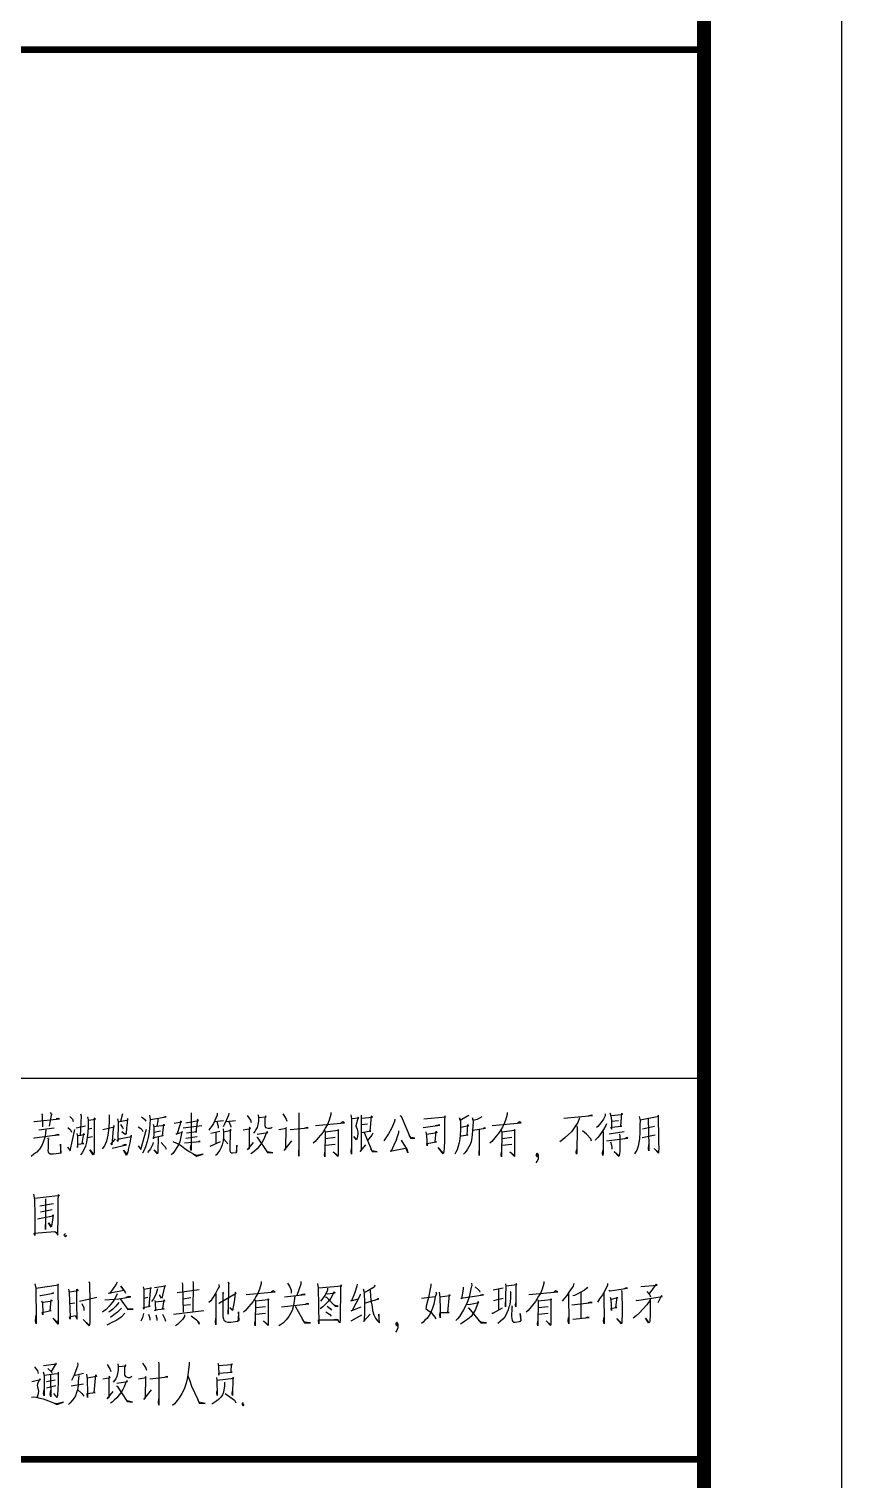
# Model space of a CAD drawing. Extents: x 5412679 to 5683609, y 301830 to 763830.
# Drawn here: x 5662109 to 5665054, y 371745 to 377004 of the extents above; entities that cross this region are included whole.
import ezdxf

# ---------------------------------------------------------------- set-up
doc = ezdxf.new("R2010")
doc.units = 0
doc.header["$LTSCALE"] = 1000
doc.header["$MEASUREMENT"] = 0
doc.layers.add('$dl$', color=255, linetype='Continuous')
doc.layers.add('PUB_TITLE', color=4, linetype='Continuous')

# ---------------------------------------------------------------- blocks, each defined once
blk = doc.blocks.new('sdg456sdhfdgh')
at = {"layer": 'PUB_TITLE'}
for p, q in [((3123207, 782583), (3130207, 782583)), ((3125406, 782326), (3125414, 782316)), ((3125414, 782316), (3125410, 782314)), ((3125410, 782314), (3125414, 782231)), ((3125470, 782334), (3125480, 782316)), ((3125476, 782316), (3125470, 782274)), ((3125480, 782316), (3125476, 782316)), ((3125611, 782306), (3125630, 782286)), ((3125694, 782311), (3125686, 782165)), ((3125690, 782324), (3125694, 782311)), ((3125740, 782304), (3125744, 782281)), ((3125789, 782296), (3125789, 782258)), ((3125797, 782286), (3125789, 782296)), ((3125896, 782319), (3125896, 782274)), ((3125992, 782326), (3125978, 782269)), ((3126131, 782304), (3126152, 782286)), ((3126190, 782316), (3126194, 782284)), ((3126196, 782284), (3126309, 782304)), ((3126303, 782304), (3126293, 782301)), ((3126309, 782304), (3126303, 782304)), ((3126490, 782332), (3126492, 782314)), ((3126492, 782314), (3126490, 782059)), ((3126680, 782316), (3126652, 782256)), ((3126680, 782329), (3126680, 782316)), ((3126762, 782316), (3126748, 782281)), ((3126764, 782329), (3126762, 782316)), ((3126897, 782314), (3126922, 782279)), ((3126976, 782319), (3126978, 782296)), ((3126978, 782296), (3126978, 782271)), ((3126980, 782299), (3127035, 782304)), ((3127030, 782311), (3127024, 782291)), ((3127035, 782304), (3127030, 782311)), ((3127155, 782324), (3127172, 782299)), ((3127172, 782299), (3127180, 782286)), ((3127270, 782332), (3127272, 782314)), ((3127272, 782314), (3127272, 782019)), ((3127502, 782321), (3127490, 782279)), ((3127502, 782334), (3127502, 782321)), ((3127649, 782319), (3127653, 782289)), ((3127655, 782291), (3127706, 782296)), ((3127700, 782301), (3127684, 782238)), ((3127706, 782296), (3127700, 782301)), ((3127722, 782316), (3127724, 782294)), ((3127726, 782294), (3127805, 782301)), ((3127796, 782309), (3127786, 782200)), ((3127805, 782301), (3127796, 782309)), ((3128002, 782314), (3128012, 782309)), ((3128012, 782309), (3128081, 782148)), ((3128177, 782289), (3128333, 782304)), ((3128329, 782311), (3128327, 782274)), ((3128333, 782304), (3128329, 782311)), ((3128435, 782296), (3128442, 782276)), ((3128440, 782276), (3128435, 782296)), ((3128494, 782309), (3128440, 782276)), ((3128502, 782314), (3128494, 782309)), ((3128530, 782296), (3128534, 782266)), ((3128534, 782276), (3128530, 782296)), ((3128597, 782304), (3128564, 782284)), ((3128782, 782321), (3128770, 782279)), ((3128782, 782334), (3128782, 782321)), ((3129191, 782294), (3129399, 782314)), ((3129306, 782296), (3129294, 782263)), ((3129391, 782316), (3129369, 782309)), ((3129399, 782314), (3129391, 782316)), ((3129490, 782311), (3129478, 782286)), ((3129492, 782326), (3129490, 782311)), ((3129526, 782332), (3129532, 782311)), ((3129609, 782319), (3129532, 782311)), ((3129532, 782311), (3129536, 782276)), ((3129605, 782236), (3129611, 782329)), ((3129615, 782326), (3129609, 782319)), ((3129611, 782329), (3129615, 782326)), ((3129738, 782306), (3129744, 782276)), ((3129744, 782281), (3129879, 782309)), ((3129875, 782316), (3129875, 782279)), ((3129879, 782309), (3129875, 782316)), ((3125351, 782269), (3125355, 782269)), ((3125355, 782269), (3125537, 782289)), ((3125388, 782208), (3125497, 782223)), ((3125438, 782211), (3125436, 782185)), ((3125470, 782274), (3125462, 782236)), ((3125531, 782291), (3125513, 782289)), ((3125537, 782289), (3125531, 782291)), ((3125597, 782226), (3125617, 782208)), ((3125615, 782057), (3125648, 782211)), ((3125617, 782208), (3125624, 782193)), ((3125630, 782286), (3125636, 782269)), ((3125658, 782223), (3125726, 782238)), ((3125744, 782231), (3125742, 782190)), ((3125744, 782281), (3125744, 782231)), ((3125746, 782279), (3125797, 782286)), ((3125771, 782218), (3125746, 782213)), ((3125789, 782258), (3125787, 782062)), ((3125851, 782211), (3125934, 782231)), ((3125894, 782223), (3125888, 782170)), ((3125896, 782274), (3125894, 782223)), ((3125926, 782213), (3125916, 782100)), ((3125930, 782241), (3125926, 782213)), ((3125934, 782231), (3125930, 782241)), ((3125958, 782289), (3125962, 782266)), ((3125962, 782266), (3125960, 782125)), ((3125962, 782266), (3126035, 782281)), ((3125978, 782248), (3125994, 782226)), ((3125988, 782195), (3126015, 782178)), ((3126013, 782175), (3125988, 782195)), ((3125994, 782226), (3125998, 782216)), ((3126023, 782221), (3126019, 782185)), ((3126027, 782261), (3126023, 782221)), ((3126029, 782291), (3126027, 782261)), ((3126035, 782281), (3126029, 782291)), ((3126107, 782231), (3126127, 782218)), ((3126125, 782067), (3126168, 782213)), ((3126127, 782218), (3126133, 782211)), ((3126133, 782211), (3126140, 782198)), ((3126152, 782286), (3126158, 782279)), ((3126158, 782279), (3126162, 782271)), ((3126190, 782216), (3126184, 782180)), ((3126192, 782251), (3126190, 782216)), ((3126194, 782284), (3126192, 782251)), ((3126216, 782251), (3126220, 782233)), ((3126297, 782241), (3126218, 782231)), ((3126220, 782233), (3126220, 782185)), ((3126222, 782193), (3126269, 782203)), ((3126250, 782274), (3126242, 782236)), ((3126250, 782289), (3126250, 782274)), ((3126283, 782165), (3126293, 782251)), ((3126293, 782251), (3126297, 782241)), ((3126367, 782258), (3126422, 782266)), ((3126383, 782180), (3126428, 782193)), ((3126410, 782251), (3126387, 782175)), ((3126414, 782271), (3126410, 782251)), ((3126422, 782266), (3126414, 782271)), ((3126424, 782198), (3126416, 782158)), ((3126428, 782193), (3126424, 782198)), ((3126434, 782223), (3126567, 782241)), ((3126452, 782261), (3126545, 782276)), ((3126531, 782195), (3126458, 782185)), ((3126537, 782286), (3126525, 782193)), ((3126525, 782193), (3126531, 782195)), ((3126545, 782276), (3126537, 782286)), ((3126627, 782218), (3126619, 782206)), ((3126639, 782233), (3126627, 782218)), ((3126633, 782185), (3126698, 782200)), ((3126652, 782256), (3126639, 782233)), ((3126660, 782269), (3126724, 782276)), ((3126676, 782269), (3126684, 782243)), ((3126684, 782243), (3126686, 782236)), ((3126686, 782236), (3126686, 782221)), ((3126732, 782251), (3126722, 782231)), ((3126722, 782216), (3126724, 782193)), ((3126724, 782193), (3126726, 782160)), ((3126726, 782195), (3126781, 782206)), ((3126748, 782281), (3126732, 782251)), ((3126744, 782269), (3126813, 782276)), ((3126764, 782269), (3126777, 782241)), ((3126774, 782195), (3126772, 782075)), ((3126774, 782211), (3126774, 782195)), ((3126781, 782206), (3126774, 782211)), ((3126777, 782241), (3126779, 782228)), ((3126867, 782208), (3126922, 782218)), ((3126912, 782208), (3126910, 782075)), ((3126914, 782228), (3126912, 782208)), ((3126922, 782218), (3126914, 782228)), ((3126922, 782279), (3126926, 782263)), ((3126952, 782198), (3126942, 782185)), ((3126960, 782211), (3126952, 782198)), ((3126968, 782226), (3126960, 782211)), ((3126974, 782248), (3126968, 782226)), ((3126978, 782271), (3126974, 782248)), ((3127024, 782291), (3127024, 782274)), ((3127024, 782274), (3127024, 782258)), ((3127024, 782258), (3127024, 782241)), ((3127024, 782241), (3127026, 782233)), ((3127026, 782233), (3127030, 782226)), ((3127030, 782226), (3127039, 782223)), ((3127041, 782198), (3127033, 782178)), ((3127039, 782223), (3127049, 782221)), ((3127047, 782190), (3127041, 782198)), ((3127049, 782221), (3127063, 782221)), ((3127063, 782221), (3127071, 782223)), ((3127071, 782223), (3127077, 782228)), ((3127125, 782211), (3127182, 782221)), ((3127178, 782226), (3127174, 782069)), ((3127182, 782221), (3127178, 782226)), ((3127180, 782286), (3127184, 782271)), ((3127208, 782211), (3127339, 782223)), ((3127331, 782226), (3127315, 782221)), ((3127339, 782223), (3127331, 782226)), ((3127393, 782241), (3127603, 782261)), ((3127466, 782228), (3127444, 782190)), ((3127458, 782206), (3127462, 782195)), ((3127462, 782195), (3127460, 782029)), ((3127462, 782195), (3127555, 782206)), ((3127478, 782248), (3127466, 782228)), ((3127490, 782279), (3127478, 782248)), ((3127555, 782211), (3127559, 782206)), ((3127555, 782206), (3127555, 782211)), ((3127559, 782206), (3127555, 782203)), ((3127555, 782203), (3127555, 782027)), ((3127591, 782266), (3127575, 782258)), ((3127603, 782261), (3127591, 782266)), ((3127653, 782289), (3127653, 782032)), ((3127684, 782238), (3127684, 782233)), ((3127684, 782233), (3127688, 782226)), ((3127688, 782226), (3127694, 782213)), ((3127694, 782213), (3127698, 782195)), ((3127698, 782195), (3127698, 782180)), ((3127724, 782294), (3127724, 782062)), ((3127768, 782251), (3127726, 782246)), ((3127792, 782200), (3127728, 782188)), ((3127786, 782200), (3127792, 782200)), ((3127942, 782218), (3127921, 782180)), ((3127964, 782269), (3127942, 782218)), ((3127966, 782286), (3127964, 782269)), ((3127994, 782203), (3127994, 782188)), ((3128171, 782226), (3128292, 782243)), ((3128192, 782195), (3128196, 782165)), ((3128280, 782243), (3128258, 782238)), ((3128260, 782122), (3128266, 782200)), ((3128266, 782200), (3128272, 782188)), ((3128292, 782243), (3128280, 782243)), ((3128327, 782274), (3128327, 782132)), ((3128442, 782211), (3128440, 782170)), ((3128442, 782276), (3128442, 782211)), ((3128500, 782238), (3128444, 782226)), ((3128490, 782170), (3128496, 782248)), ((3128496, 782248), (3128500, 782238)), ((3128530, 782203), (3128528, 782175)), ((3128532, 782236), (3128530, 782203)), ((3128534, 782266), (3128532, 782236)), ((3128532, 782206), (3128623, 782221)), ((3128564, 782284), (3128534, 782276)), ((3128579, 782211), (3128579, 782024)), ((3128617, 782223), (3128607, 782218)), ((3128623, 782221), (3128617, 782223)), ((3128673, 782241), (3128883, 782261)), ((3128746, 782228), (3128724, 782190)), ((3128738, 782206), (3128742, 782195)), ((3128742, 782195), (3128740, 782029)), ((3128742, 782195), (3128835, 782206)), ((3128758, 782248), (3128746, 782228)), ((3128770, 782279), (3128758, 782248)), ((3128835, 782211), (3128839, 782206)), ((3128835, 782206), (3128835, 782211)), ((3128839, 782206), (3128835, 782203)), ((3128835, 782203), (3128835, 782027)), ((3128871, 782266), (3128855, 782258)), ((3128883, 782261), (3128871, 782266)), ((3129246, 782195), (3129226, 782175)), ((3129272, 782231), (3129246, 782195)), ((3129294, 782263), (3129272, 782231)), ((3129286, 782238), (3129288, 782223)), ((3129288, 782223), (3129286, 782042)), ((3129357, 782178), (3129328, 782203)), ((3129439, 782233), (3129429, 782226)), ((3129459, 782261), (3129439, 782233)), ((3129480, 782211), (3129455, 782175)), ((3129478, 782286), (3129459, 782261)), ((3129476, 782198), (3129476, 782037)), ((3129496, 782241), (3129480, 782211)), ((3129500, 782253), (3129496, 782241)), ((3129520, 782180), (3129629, 782198)), ((3129534, 782228), (3129611, 782236)), ((3129536, 782213), (3129534, 782228)), ((3129536, 782271), (3129588, 782276)), ((3129536, 782276), (3129536, 782243)), ((3129536, 782243), (3129536, 782223)), ((3129536, 782223), (3129536, 782213)), ((3129611, 782236), (3129605, 782236)), ((3129742, 782193), (3129740, 782145)), ((3129744, 782276), (3129742, 782246)), ((3129742, 782246), (3129742, 782193)), ((3129849, 782233), (3129762, 782213)), ((3129804, 782291), (3129808, 782092)), ((3129875, 782279), (3129877, 782175)), ((3125351, 782148), (3125355, 782150)), ((3125355, 782150), (3125484, 782168)), ((3125408, 782095), (3125392, 782069)), ((3125418, 782120), (3125408, 782095)), ((3125430, 782153), (3125418, 782120)), ((3125434, 782183), (3125430, 782153)), ((3125436, 782185), (3125434, 782183)), ((3125450, 782150), (3125460, 782137)), ((3125454, 782137), (3125454, 782080)), ((3125460, 782137), (3125454, 782137)), ((3125484, 782168), (3125535, 782173)), ((3125525, 782175), (3125501, 782168)), ((3125535, 782173), (3125525, 782175)), ((3125543, 782105), (3125545, 782049)), ((3125549, 782042), (3125543, 782105)), ((3125662, 782183), (3125668, 782163)), ((3125716, 782173), (3125666, 782165)), ((3125668, 782163), (3125668, 782080)), ((3125668, 782080), (3125670, 782105)), ((3125670, 782105), (3125712, 782110)), ((3125702, 782110), (3125712, 782183)), ((3125712, 782110), (3125702, 782110)), ((3125712, 782183), (3125716, 782173)), ((3125724, 782090), (3125712, 782064)), ((3125732, 782120), (3125724, 782090)), ((3125738, 782153), (3125732, 782120)), ((3125742, 782190), (3125738, 782153)), ((3125775, 782158), (3125740, 782150)), ((3125863, 782092), (3125845, 782072)), ((3125877, 782127), (3125863, 782092)), ((3125888, 782170), (3125877, 782127)), ((3125908, 782105), (3125942, 782145)), ((3125916, 782100), (3125908, 782105)), ((3125918, 782077), (3126023, 782100)), ((3125954, 782135), (3125968, 782143)), ((3125960, 782125), (3125954, 782135)), ((3125968, 782143), (3126059, 782160)), ((3126013, 782102), (3125994, 782095)), ((3126017, 782178), (3126013, 782175)), ((3126023, 782100), (3126013, 782102)), ((3126019, 782185), (3126017, 782178)), ((3126047, 782115), (3126037, 782077)), ((3126055, 782170), (3126047, 782115)), ((3126059, 782160), (3126055, 782170)), ((3126107, 782092), (3126125, 782067)), ((3126162, 782092), (3126152, 782067)), ((3126172, 782125), (3126162, 782092)), ((3126180, 782153), (3126172, 782125)), ((3126184, 782180), (3126180, 782153)), ((3126214, 782105), (3126196, 782072)), ((3126216, 782117), (3126214, 782105)), ((3126220, 782185), (3126218, 782143)), ((3126218, 782153), (3126289, 782168)), ((3126218, 782143), (3126218, 782153)), ((3126252, 782155), (3126250, 782049)), ((3126273, 782117), (3126293, 782095)), ((3126289, 782168), (3126283, 782165)), ((3126293, 782095), (3126303, 782085)), ((3126359, 782125), (3126379, 782115)), ((3126379, 782115), (3126396, 782107)), ((3126387, 782175), (3126383, 782180)), ((3126398, 782100), (3126387, 782080)), ((3126396, 782107), (3126420, 782092)), ((3126408, 782122), (3126398, 782100)), ((3126416, 782158), (3126408, 782122)), ((3126420, 782092), (3126444, 782075)), ((3126442, 782115), (3126555, 782125)), ((3126452, 782148), (3126535, 782160)), ((3126486, 782077), (3126490, 782100)), ((3126549, 782127), (3126543, 782122)), ((3126555, 782125), (3126549, 782127)), ((3126629, 782090), (3126704, 782125)), ((3126670, 782190), (3126670, 782107)), ((3126716, 782100), (3126708, 782080)), ((3126722, 782130), (3126716, 782100)), ((3126726, 782160), (3126722, 782130)), ((3126726, 782143), (3126750, 782117)), ((3126750, 782117), (3126754, 782107)), ((3126821, 782097), (3126817, 782047)), ((3126821, 782047), (3126821, 782097)), ((3126899, 782064), (3126942, 782117)), ((3126966, 782155), (3126970, 782155)), ((3126968, 782178), (3127047, 782190)), ((3126986, 782092), (3126968, 782072)), ((3126970, 782155), (3127045, 782044)), ((3127002, 782115), (3126986, 782092)), ((3127012, 782132), (3127002, 782115)), ((3127022, 782153), (3127012, 782132)), ((3127033, 782178), (3127022, 782153)), ((3127166, 782059), (3127220, 782130)), ((3127389, 782125), (3127375, 782112)), ((3127411, 782150), (3127389, 782125)), ((3127444, 782190), (3127411, 782150)), ((3127534, 782153), (3127464, 782145)), ((3127464, 782097), (3127534, 782105)), ((3127669, 782160), (3127688, 782140)), ((3127688, 782137), (3127669, 782160)), ((3127694, 782150), (3127688, 782137)), ((3127696, 782163), (3127694, 782150)), ((3127698, 782180), (3127696, 782163)), ((3127716, 782052), (3127756, 782100)), ((3127744, 782190), (3127803, 782052)), ((3127801, 782170), (3127766, 782130)), ((3127807, 782185), (3127801, 782170)), ((3127901, 782150), (3127887, 782130)), ((3127921, 782180), (3127901, 782150)), ((3127960, 782097), (3127940, 782054)), ((3127978, 782140), (3127960, 782097)), ((3127994, 782188), (3127976, 782137)), ((3127976, 782137), (3127978, 782140)), ((3128012, 782135), (3128057, 782064)), ((3128083, 782153), (3128071, 782170)), ((3128081, 782148), (3128085, 782148)), ((3128113, 782148), (3128083, 782153)), ((3128085, 782148), (3128113, 782148)), ((3128196, 782165), (3128200, 782092)), ((3128272, 782188), (3128198, 782175)), ((3128198, 782110), (3128270, 782122)), ((3128200, 782092), (3128198, 782110)), ((3128270, 782122), (3128260, 782122)), ((3128327, 782132), (3128325, 782077)), ((3128427, 782090), (3128419, 782064)), ((3128433, 782115), (3128427, 782090)), ((3128437, 782143), (3128433, 782115)), ((3128440, 782170), (3128437, 782143)), ((3128446, 782163), (3128450, 782165)), ((3128450, 782165), (3128496, 782173)), ((3128496, 782173), (3128490, 782170)), ((3128504, 782087), (3128494, 782069)), ((3128514, 782102), (3128504, 782087)), ((3128520, 782122), (3128514, 782102)), ((3128524, 782150), (3128520, 782122)), ((3128528, 782175), (3128524, 782150)), ((3128669, 782125), (3128655, 782112)), ((3128691, 782150), (3128669, 782125)), ((3128724, 782190), (3128691, 782150)), ((3128814, 782153), (3128744, 782145)), ((3128744, 782097), (3128814, 782105)), ((3129183, 782137), (3129163, 782122)), ((3129201, 782153), (3129183, 782137)), ((3129226, 782175), (3129201, 782153)), ((3129387, 782143), (3129357, 782178)), ((3129393, 782127), (3129387, 782143)), ((3129437, 782153), (3129419, 782135)), ((3129455, 782175), (3129437, 782153)), ((3129500, 782130), (3129655, 782148)), ((3129530, 782122), (3129538, 782097)), ((3129538, 782097), (3129540, 782082)), ((3129593, 782180), (3129597, 782170)), ((3129597, 782170), (3129597, 782097)), ((3129597, 782097), (3129597, 782052)), ((3129649, 782153), (3129631, 782145)), ((3129655, 782148), (3129649, 782153)), ((3129730, 782090), (3129720, 782062)), ((3129736, 782117), (3129730, 782090)), ((3129740, 782145), (3129736, 782117)), ((3129760, 782153), (3129853, 782173)), ((3129806, 782072), (3129808, 782102)), ((3129808, 782092), (3129808, 782057)), ((3129877, 782175), (3129877, 782122)), ((3129877, 782122), (3129877, 782115)), ((3129877, 782115), (3129879, 782077)), ((3125351, 782032), (3125331, 782017)), ((3125372, 782047), (3125351, 782032)), ((3125388, 782064), (3125372, 782047)), ((3125392, 782069), (3125388, 782064)), ((3125454, 782075), (3125452, 782059)), ((3125452, 782059), (3125454, 782047)), ((3125454, 782080), (3125454, 782075)), ((3125454, 782047), (3125460, 782042)), ((3125460, 782042), (3125470, 782034)), ((3125470, 782034), (3125492, 782034)), ((3125492, 782034), (3125549, 782042)), ((3125545, 782049), (3125545, 782042)), ((3125595, 782085), (3125597, 782082)), ((3125597, 782082), (3125615, 782057)), ((3125700, 782042), (3125688, 782027)), ((3125712, 782064), (3125700, 782042)), ((3125757, 782064), (3125783, 782032)), ((3125781, 782027), (3125757, 782064)), ((3125785, 782034), (3125781, 782027)), ((3125787, 782044), (3125785, 782034)), ((3125787, 782062), (3125787, 782044)), ((3126000, 782062), (3126025, 782032)), ((3126023, 782024), (3126000, 782062)), ((3126031, 782049), (3126023, 782024)), ((3126037, 782077), (3126031, 782049)), ((3126152, 782067), (3126138, 782039)), ((3126196, 782072), (3126174, 782044)), ((3126222, 782064), (3126246, 782039)), ((3126246, 782034), (3126222, 782064)), ((3126248, 782037), (3126246, 782034)), ((3126250, 782049), (3126248, 782037)), ((3126303, 782085), (3126307, 782075)), ((3126307, 782075), (3126309, 782069)), ((3126357, 782037), (3126347, 782027)), ((3126371, 782054), (3126357, 782037)), ((3126387, 782080), (3126371, 782054)), ((3126444, 782075), (3126476, 782052)), ((3126476, 782052), (3126502, 782037)), ((3126490, 782059), (3126486, 782077)), ((3126502, 782037), (3126506, 782034)), ((3126506, 782034), (3126529, 782019)), ((3126531, 782024), (3126508, 782032)), ((3126529, 782019), (3126579, 782032)), ((3126577, 782032), (3126531, 782024)), ((3126579, 782032), (3126577, 782032)), ((3126674, 782027), (3126668, 782022)), ((3126684, 782042), (3126674, 782027)), ((3126698, 782062), (3126684, 782042)), ((3126708, 782080), (3126698, 782062)), ((3126772, 782075), (3126772, 782057)), ((3126772, 782057), (3126777, 782047)), ((3126777, 782047), (3126783, 782042)), ((3126783, 782042), (3126791, 782042)), ((3126791, 782042), (3126817, 782044)), ((3126817, 782044), (3126821, 782047)), ((3126910, 782075), (3126899, 782064)), ((3126936, 782042), (3126924, 782034)), ((3126950, 782054), (3126936, 782042)), ((3126968, 782072), (3126950, 782054)), ((3127045, 782049), (3127035, 782059)), ((3127083, 782042), (3127045, 782049)), ((3127045, 782044), (3127083, 782042)), ((3127174, 782069), (3127166, 782059)), ((3127270, 782039), (3127272, 782064)), ((3127272, 782019), (3127270, 782039)), ((3127458, 782029), (3127460, 782047)), ((3127460, 782014), (3127458, 782029)), ((3127460, 782029), (3127460, 782014)), ((3127520, 782049), (3127553, 782022)), ((3127553, 782017), (3127520, 782049)), ((3127555, 782027), (3127553, 782017)), ((3127651, 782052), (3127653, 782075)), ((3127653, 782032), (3127651, 782052)), ((3127724, 782062), (3127716, 782052)), ((3127803, 782057), (3127794, 782072)), ((3127839, 782049), (3127803, 782057)), ((3127803, 782052), (3127839, 782049)), ((3127932, 782054), (3128044, 782077)), ((3127940, 782054), (3127932, 782054)), ((3128061, 782042), (3128052, 782069)), ((3128057, 782064), (3128061, 782042)), ((3128282, 782080), (3128317, 782042)), ((3128317, 782034), (3128282, 782080)), ((3128319, 782039), (3128317, 782034)), ((3128323, 782052), (3128319, 782039)), ((3128325, 782077), (3128323, 782052)), ((3128409, 782047), (3128401, 782032)), ((3128419, 782064), (3128409, 782047)), ((3128474, 782042), (3128464, 782032)), ((3128484, 782054), (3128474, 782042)), ((3128494, 782069), (3128484, 782054)), ((3128577, 782037), (3128579, 782057)), ((3128579, 782024), (3128577, 782037)), ((3128738, 782029), (3128740, 782047)), ((3128740, 782014), (3128738, 782029)), ((3128740, 782029), (3128740, 782014)), ((3128800, 782049), (3128833, 782022)), ((3128833, 782017), (3128800, 782049)), ((3128835, 782027), (3128833, 782017)), ((3128998, 782039), (3128988, 782027)), ((3128988, 782027), (3128998, 782014)), ((3129008, 782027), (3128998, 782039)), ((3128998, 782014), (3129008, 782027)), ((3128998, 781979), (3129008, 782001)), ((3129008, 782001), (3129008, 782027)), ((3129282, 782049), (3129286, 782067)), ((3129284, 782032), (3129282, 782049)), ((3129286, 782042), (3129284, 782032)), ((3129472, 782039), (3129474, 782059)), ((3129474, 782022), (3129472, 782039)), ((3129476, 782037), (3129474, 782022)), ((3129540, 782082), (3129540, 782069)), ((3129556, 782052), (3129590, 782022)), ((3129590, 782017), (3129556, 782052)), ((3129593, 782024), (3129590, 782017)), ((3129597, 782052), (3129593, 782024)), ((3129711, 782047), (3129703, 782034)), ((3129720, 782062), (3129711, 782047)), ((3129808, 782057), (3129806, 782072)), ((3129846, 782075), (3129875, 782047)), ((3129877, 782039), (3129846, 782075)), ((3129879, 782077), (3129877, 782052)), ((3129877, 782052), (3129877, 782039)), ((3128990, 781969), (3128998, 781979)), ((3125347, 781743), (3125353, 781715)), ((3125353, 781715), (3125355, 781702)), ((3125525, 781730), (3125355, 781712)), ((3125355, 781702), (3125357, 781596)), ((3125394, 781657), (3125492, 781675)), ((3125434, 781710), (3125436, 781697)), ((3125436, 781697), (3125434, 781607)), ((3125535, 781730), (3125525, 781730)), ((3125527, 781702), (3125529, 781733)), ((3125527, 781624), (3125527, 781702)), ((3125529, 781740), (3125535, 781730)), ((3125529, 781733), (3125529, 781740)), ((3125357, 781596), (3125357, 781518)), ((3125378, 781564), (3125488, 781586)), ((3125400, 781614), (3125484, 781632)), ((3125434, 781607), (3125436, 781544)), ((3125490, 781591), (3125484, 781541)), ((3125488, 781594), (3125492, 781589)), ((3125488, 781586), (3125488, 781594)), ((3125492, 781589), (3125490, 781591)), ((3125527, 781556), (3125527, 781624)), ((3125353, 781460), (3125503, 781473)), ((3125357, 781443), (3125353, 781460)), ((3125357, 781518), (3125357, 781443)), ((3125434, 781508), (3125436, 781523)), ((3125434, 781493), (3125434, 781508)), ((3125436, 781486), (3125434, 781493)), ((3125436, 781544), (3125436, 781486)), ((3125456, 781536), (3125478, 781508)), ((3125476, 781503), (3125456, 781536)), ((3125478, 781511), (3125476, 781503)), ((3125484, 781541), (3125478, 781511)), ((3125503, 781473), (3125513, 781465)), ((3125513, 781465), (3125525, 781445)), ((3125525, 781476), (3125527, 781556)), ((3125525, 781445), (3125525, 781476)), ((3125579, 781457), (3125569, 781445)), ((3125569, 781445), (3125579, 781433)), ((3125579, 781433), (3125589, 781445)), ((3125359, 781093), (3125365, 781061)), ((3125365, 781061), (3125530, 781086)), ((3125365, 781061), (3125365, 781051)), ((3125365, 781051), (3125367, 780846)), ((3125526, 781091), (3125524, 781083)), ((3125524, 781083), (3125528, 780869)), ((3125530, 781086), (3125526, 781091)), ((3125601, 781053), (3125607, 781028)), ((3125673, 781043), (3125609, 781033)), ((3125663, 781053), (3125673, 781043)), ((3125663, 780947), (3125663, 781053)), ((3125750, 781109), (3125754, 781098)), ((3125754, 781098), (3125756, 780960)), ((3125891, 781025), (3126002, 781046)), ((3125921, 781051), (3125899, 781023)), ((3125948, 781091), (3125921, 781051)), ((3125954, 781106), (3125948, 781091)), ((3125980, 781076), (3126012, 781033)), ((3126002, 781046), (3125980, 781076)), ((3126143, 781071), (3126147, 781051)), ((3126200, 781061), (3126147, 781051)), ((3126147, 781051), (3126147, 780978)), ((3126187, 780930), (3126198, 781066)), ((3126198, 781066), (3126200, 781061)), ((3126226, 781066), (3126306, 781078)), ((3126248, 781056), (3126238, 781023)), ((3126296, 781061), (3126284, 781010)), ((3126302, 781081), (3126296, 781061)), ((3126306, 781078), (3126302, 781081)), ((3126389, 781030), (3126550, 781051)), ((3126425, 781101), (3126429, 781088)), ((3126429, 781088), (3126433, 780887)), ((3126504, 781109), (3126506, 781101)), ((3126506, 781101), (3126504, 780892)), ((3126687, 781061), (3126667, 781023)), ((3126693, 781071), (3126687, 781061)), ((3126691, 781088), (3126693, 781071)), ((3126756, 781106), (3126766, 781093)), ((3126762, 781096), (3126760, 780874)), ((3126766, 781093), (3126762, 781096)), ((3126889, 781015), (3127099, 781035)), ((3126986, 781053), (3126974, 781023)), ((3126998, 781096), (3126986, 781053)), ((3126998, 781109), (3126998, 781096)), ((3127086, 781041), (3127070, 781033)), ((3127099, 781035), (3127086, 781041)), ((3127189, 781098), (3127205, 781071)), ((3127205, 781071), (3127215, 781048)), ((3127215, 781048), (3127215, 781025)), ((3127286, 781091), (3127256, 781008)), ((3127286, 781109), (3127286, 781091)), ((3127407, 781096), (3127411, 781063)), ((3127411, 781063), (3127415, 780804)), ((3127413, 781063), (3127582, 781078)), ((3127480, 781048), (3127461, 781010)), ((3127480, 781061), (3127480, 781048)), ((3127528, 781035), (3127502, 780988)), ((3127534, 781028), (3127528, 781035)), ((3127572, 781063), (3127570, 780836)), ((3127576, 781086), (3127572, 781063)), ((3127582, 781078), (3127576, 781086)), ((3127691, 781076), (3127675, 781023)), ((3127693, 781091), (3127691, 781076)), ((3127738, 781056), (3127744, 781030)), ((3127770, 781041), (3127746, 781030)), ((3127816, 781068), (3127770, 781041)), ((3127788, 781046), (3127790, 781000)), ((3127822, 781083), (3127816, 781068)), ((3128227, 781081), (3128211, 780993)), ((3128227, 781093), (3128227, 781081)), ((3128264, 781035), (3128268, 781020)), ((3128463, 781053), (3128449, 780983)), ((3128461, 781068), (3128463, 781053)), ((3128520, 781068), (3128510, 781020)), ((3128524, 781078), (3128520, 781068)), ((3128522, 781098), (3128524, 781078)), ((3128548, 781071), (3128572, 781051)), ((3128572, 781051), (3128580, 781041)), ((3128580, 781041), (3128584, 781033)), ((3128751, 781061), (3128679, 781046)), ((3128719, 781051), (3128717, 780902)), ((3128768, 781093), (3128772, 781076)), ((3128772, 781076), (3128770, 781005)), ((3128774, 781078), (3128852, 781088)), ((3128802, 781038), (3128810, 781030)), ((3128846, 781096), (3128844, 781083)), ((3128844, 781083), (3128844, 780957)), ((3128852, 781088), (3128846, 781096)), ((3128937, 781015), (3129147, 781035)), ((3129034, 781053), (3129022, 781023)), ((3129046, 781096), (3129034, 781053)), ((3129046, 781109), (3129046, 781096)), ((3129134, 781041), (3129118, 781033)), ((3129147, 781035), (3129134, 781041)), ((3129253, 781066), (3129229, 781033)), ((3129259, 781076), (3129253, 781066)), ((3129265, 781096), (3129259, 781076)), ((3129342, 781048), (3129316, 781033)), ((3129358, 781061), (3129342, 781048)), ((3129362, 781068), (3129358, 781061)), ((3129491, 781048), (3129471, 781013)), ((3129507, 781083), (3129491, 781048)), ((3129509, 781096), (3129507, 781083)), ((3129517, 781046), (3129524, 781041)), ((3129524, 781041), (3129528, 781043)), ((3129528, 781043), (3129653, 781061)), ((3129608, 781048), (3129612, 781038)), ((3129612, 781038), (3129614, 780904)), ((3129646, 781063), (3129628, 781056)), ((3129653, 781061), (3129646, 781063)), ((3129749, 781073), (3129868, 781083)), ((3129792, 781038), (3129810, 781018)), ((3129862, 781091), (3129808, 781018)), ((3129868, 781083), (3129862, 781091)), ((3125395, 781008), (3125399, 781008)), ((3125399, 781008), (3125494, 781025)), ((3125407, 780970), (3125413, 780952)), ((3125472, 780965), (3125413, 780957)), ((3125413, 780952), (3125415, 780884)), ((3125468, 780897), (3125476, 780978)), ((3125484, 780970), (3125472, 780965)), ((3125476, 780978), (3125484, 780970)), ((3125492, 781028), (3125480, 781023)), ((3125494, 781025), (3125492, 781028)), ((3125607, 781028), (3125613, 780854)), ((3125611, 780950), (3125647, 780955)), ((3125665, 780836), (3125663, 780947)), ((3125681, 780967), (3125756, 780985)), ((3125698, 780950), (3125712, 780920)), ((3125756, 780985), (3125808, 780995)), ((3125756, 780960), (3125756, 780874)), ((3125865, 780978), (3125966, 780985)), ((3125897, 780932), (3125875, 780907)), ((3125899, 781023), (3125891, 781025)), ((3125921, 780960), (3125897, 780932)), ((3125940, 780990), (3125921, 780960)), ((3125944, 780930), (3125921, 780907)), ((3125954, 781020), (3125940, 780990)), ((3125966, 780957), (3125944, 780930)), ((3125966, 780985), (3126054, 780998)), ((3125976, 780985), (3126032, 780907)), ((3126012, 781033), (3126016, 781025)), ((3126040, 781000), (3126018, 780993)), ((3126054, 780998), (3126040, 781000)), ((3126145, 780922), (3126193, 780930)), ((3126147, 780978), (3126147, 780909)), ((3126149, 780988), (3126177, 780995)), ((3126193, 780930), (3126187, 780930)), ((3126218, 780983), (3126204, 780965)), ((3126228, 781000), (3126218, 780983)), ((3126238, 781023), (3126228, 781000)), ((3126228, 780972), (3126230, 780957)), ((3126298, 780967), (3126230, 780960)), ((3126230, 780957), (3126232, 780897)), ((3126276, 780990), (3126262, 781013)), ((3126280, 780995), (3126276, 780990)), ((3126284, 781010), (3126280, 780995)), ((3126286, 780915), (3126294, 780978)), ((3126294, 780978), (3126298, 780967)), ((3126431, 780937), (3126486, 780942)), ((3126433, 780983), (3126488, 780993)), ((3126633, 780970), (3126619, 780957)), ((3126645, 780990), (3126633, 780970)), ((3126667, 781023), (3126645, 780990)), ((3126669, 781023), (3126669, 780796)), ((3126691, 780952), (3126695, 780950)), ((3126695, 780950), (3126697, 780955)), ((3126697, 780955), (3126816, 781025)), ((3126718, 781033), (3126724, 781020)), ((3126720, 781025), (3126720, 780872)), ((3126724, 781020), (3126720, 781025)), ((3126800, 780947), (3126796, 780927)), ((3126804, 780980), (3126800, 780947)), ((3126810, 781033), (3126804, 780980)), ((3126816, 781025), (3126810, 781033)), ((3126939, 780965), (3126907, 780925)), ((3126961, 781003), (3126939, 780965)), ((3126953, 780980), (3126957, 780970)), ((3126957, 780970), (3126955, 780804)), ((3126957, 780970), (3127050, 780980)), ((3126974, 781023), (3126961, 781003)), ((3127050, 780985), (3127054, 780980)), ((3127050, 780980), (3127050, 780985)), ((3127054, 780980), (3127050, 780978)), ((3127050, 780978), (3127050, 780801)), ((3127145, 780925), (3127344, 780947)), ((3127167, 780998), (3127316, 781015)), ((3127232, 780935), (3127222, 780899)), ((3127238, 780970), (3127232, 780935)), ((3127242, 781003), (3127238, 780970)), ((3127244, 780932), (3127266, 780892)), ((3127310, 781018), (3127286, 781013)), ((3127316, 781015), (3127310, 781018)), ((3127332, 780950), (3127316, 780942)), ((3127342, 780947), (3127332, 780950)), ((3127439, 780980), (3127429, 780967)), ((3127461, 781010), (3127439, 780980)), ((3127463, 780942), (3127445, 780925)), ((3127482, 780962), (3127463, 780942)), ((3127465, 780995), (3127471, 780995)), ((3127469, 781023), (3127478, 781020)), ((3127471, 780995), (3127534, 780930)), ((3127476, 780932), (3127498, 780915)), ((3127478, 781020), (3127534, 781028)), ((3127502, 780988), (3127482, 780962)), ((3127534, 780935), (3127524, 780940)), ((3127556, 780930), (3127534, 780935)), ((3127534, 780930), (3127556, 780930)), ((3127647, 780970), (3127703, 780985)), ((3127653, 780970), (3127647, 780970)), ((3127675, 781023), (3127653, 780970)), ((3127685, 780950), (3127657, 780899)), ((3127713, 781005), (3127685, 780950)), ((3127715, 781018), (3127713, 781005)), ((3127744, 781030), (3127746, 780952)), ((3127746, 780952), (3127746, 780887)), ((3127748, 780952), (3127850, 780983)), ((3127790, 781000), (3127796, 780957)), ((3127796, 780957), (3127798, 780952)), ((3127798, 780952), (3127802, 780927)), ((3127844, 780985), (3127826, 780975)), ((3127850, 780983), (3127844, 780985)), ((3128161, 780988), (3128260, 781000)), ((3128197, 780940), (3128191, 780915)), ((3128211, 780993), (3128197, 780940)), ((3128250, 780945), (3128239, 780917)), ((3128260, 780998), (3128250, 780945)), ((3128268, 781020), (3128260, 780998)), ((3128288, 781033), (3128294, 780995)), ((3128366, 781005), (3128294, 780995)), ((3128294, 780995), (3128296, 780907)), ((3128350, 780884), (3128362, 781015)), ((3128362, 781015), (3128366, 781005)), ((3128445, 780988), (3128610, 781013)), ((3128449, 780983), (3128445, 780988)), ((3128479, 780930), (3128465, 780904)), ((3128491, 780957), (3128479, 780930)), ((3128502, 780988), (3128491, 780957)), ((3128491, 780945), (3128502, 780942)), ((3128510, 781020), (3128502, 780988)), ((3128502, 780942), (3128576, 780957)), ((3128566, 780947), (3128552, 780907)), ((3128570, 780965), (3128566, 780947)), ((3128576, 780957), (3128570, 780965)), ((3128600, 781013), (3128588, 781010)), ((3128610, 781013), (3128600, 781013)), ((3128681, 780972), (3128751, 780988)), ((3128770, 781005), (3128770, 780927)), ((3128770, 780940), (3128770, 780960)), ((3128770, 780927), (3128770, 780940)), ((3128798, 780935), (3128794, 780925)), ((3128802, 780960), (3128798, 780935)), ((3128804, 780993), (3128802, 780960)), ((3128806, 781030), (3128804, 780993)), ((3128810, 781030), (3128806, 781030)), ((3128812, 780935), (3128816, 780925)), ((3128842, 780940), (3128844, 780955)), ((3128844, 780925), (3128842, 780940)), ((3128844, 780957), (3128844, 780925)), ((3128987, 780965), (3128955, 780925)), ((3129009, 781003), (3128987, 780965)), ((3129001, 780980), (3129005, 780970)), ((3129005, 780970), (3129003, 780804)), ((3129005, 780970), (3129098, 780980)), ((3129022, 781023), (3129009, 781003)), ((3129098, 780985), (3129102, 780980)), ((3129098, 780980), (3129098, 780985)), ((3129102, 780980), (3129098, 780978)), ((3129098, 780978), (3129098, 780801)), ((3129197, 780988), (3129179, 780967)), ((3129213, 781008), (3129197, 780988)), ((3129229, 781033), (3129213, 781008)), ((3129225, 781025), (3129227, 780804)), ((3129249, 780940), (3129397, 780957)), ((3129268, 781008), (3129257, 781005)), ((3129288, 781018), (3129268, 781008)), ((3129316, 781033), (3129288, 781018)), ((3129316, 781030), (3129316, 780844)), ((3129388, 780960), (3129368, 780955)), ((3129397, 780957), (3129388, 780960)), ((3129451, 780985), (3129435, 780960)), ((3129471, 781013), (3129451, 780985)), ((3129481, 781028), (3129483, 780804)), ((3129528, 780995), (3129532, 780980)), ((3129532, 780980), (3129536, 780899)), ((3129572, 780988), (3129534, 780980)), ((3129568, 780922), (3129578, 780995)), ((3129580, 780988), (3129572, 780988)), ((3129578, 780995), (3129580, 780988)), ((3129713, 780975), (3129721, 780972)), ((3129721, 780972), (3129904, 781000)), ((3129792, 780940), (3129765, 780909)), ((3129816, 780972), (3129792, 780940)), ((3129810, 781018), (3129814, 781013)), ((3129814, 781013), (3129820, 780998)), ((3129818, 780988), (3129818, 780857)), ((3129900, 781008), (3129872, 780955)), ((3129904, 781000), (3129900, 781008)), ((3125363, 780824), (3125367, 780869)), ((3125367, 780804), (3125363, 780824)), ((3125367, 780846), (3125367, 780804)), ((3125411, 780884), (3125476, 780899)), ((3125417, 780867), (3125411, 780884)), ((3125415, 780884), (3125417, 780867)), ((3125472, 780899), (3125468, 780897)), ((3125476, 780899), (3125472, 780899)), ((3125490, 780844), (3125524, 780811)), ((3125526, 780801), (3125490, 780844)), ((3125524, 780811), (3125526, 780829)), ((3125528, 780839), (3125526, 780811)), ((3125528, 780869), (3125528, 780862)), ((3125528, 780862), (3125528, 780839)), ((3125609, 780854), (3125651, 780864)), ((3125613, 780836), (3125609, 780854)), ((3125613, 780854), (3125613, 780836)), ((3125651, 780864), (3125665, 780836)), ((3125708, 780834), (3125752, 780794)), ((3125752, 780789), (3125708, 780834)), ((3125712, 780920), (3125712, 780899)), ((3125756, 780874), (3125756, 780811)), ((3125859, 780894), (3125849, 780887)), ((3125875, 780907), (3125859, 780894)), ((3125901, 780892), (3125891, 780887)), ((3125921, 780907), (3125901, 780892)), ((3125931, 780867), (3125907, 780849)), ((3125952, 780829), (3125911, 780809)), ((3125956, 780887), (3125931, 780867)), ((3125984, 780852), (3125952, 780829)), ((3125986, 780917), (3125956, 780887)), ((3126010, 780879), (3125984, 780852)), ((3126032, 780912), (3126020, 780925)), ((3126071, 780909), (3126032, 780912)), ((3126032, 780907), (3126071, 780909)), ((3126131, 780831), (3126125, 780821)), ((3126137, 780849), (3126131, 780831)), ((3126145, 780877), (3126137, 780849)), ((3126147, 780909), (3126145, 780922)), ((3126181, 780874), (3126191, 780844)), ((3126191, 780844), (3126191, 780829)), ((3126228, 780904), (3126294, 780912)), ((3126232, 780897), (3126228, 780904)), ((3126234, 780869), (3126242, 780841)), ((3126242, 780841), (3126242, 780826)), ((3126282, 780874), (3126294, 780849)), ((3126294, 780912), (3126286, 780915)), ((3126294, 780849), (3126300, 780839)), ((3126300, 780839), (3126304, 780821)), ((3126363, 780874), (3126583, 780899)), ((3126427, 780834), (3126409, 780816)), ((3126443, 780857), (3126427, 780834)), ((3126443, 780867), (3126443, 780857)), ((3126490, 780862), (3126530, 780831)), ((3126530, 780831), (3126546, 780814)), ((3126550, 780801), (3126536, 780824)), ((3126667, 780816), (3126669, 780844)), ((3126720, 780872), (3126720, 780854)), ((3126720, 780854), (3126724, 780839)), ((3126724, 780839), (3126728, 780829)), ((3126728, 780829), (3126734, 780824)), ((3126734, 780824), (3126740, 780819)), ((3126758, 780887), (3126760, 780904)), ((3126760, 780874), (3126758, 780887)), ((3126772, 780922), (3126790, 780904)), ((3126790, 780899), (3126772, 780922)), ((3126794, 780912), (3126790, 780899)), ((3126790, 780904), (3126792, 780909)), ((3126796, 780927), (3126794, 780912)), ((3126832, 780829), (3126826, 780821)), ((3126826, 780821), (3126839, 780829)), ((3126834, 780889), (3126832, 780829)), ((3126839, 780829), (3126834, 780889)), ((3126885, 780899), (3126871, 780887)), ((3126907, 780925), (3126885, 780899)), ((3127030, 780927), (3126959, 780920)), ((3126959, 780872), (3127030, 780879)), ((3127016, 780824), (3127048, 780796)), ((3127048, 780791), (3127016, 780824)), ((3127179, 780831), (3127159, 780809)), ((3127199, 780857), (3127179, 780831)), ((3127211, 780877), (3127199, 780857)), ((3127222, 780899), (3127211, 780877)), ((3127266, 780892), (3127288, 780854)), ((3127288, 780854), (3127312, 780809)), ((3127312, 780814), (3127298, 780836)), ((3127413, 780831), (3127556, 780831)), ((3127415, 780804), (3127413, 780831)), ((3127445, 780925), (3127425, 780912)), ((3127467, 780889), (3127494, 780872)), ((3127494, 780872), (3127506, 780859)), ((3127498, 780915), (3127508, 780902)), ((3127546, 780834), (3127526, 780831)), ((3127556, 780831), (3127546, 780834)), ((3127568, 780811), (3127554, 780831)), ((3127570, 780836), (3127568, 780811)), ((3127651, 780897), (3127723, 780925)), ((3127657, 780899), (3127651, 780897)), ((3127651, 780824), (3127727, 780867)), ((3127740, 780819), (3127788, 780874)), ((3127744, 780826), (3127740, 780819)), ((3127746, 780887), (3127744, 780826)), ((3127802, 780927), (3127806, 780899)), ((3127806, 780899), (3127814, 780869)), ((3127814, 780869), (3127826, 780844)), ((3127826, 780844), (3127838, 780826)), ((3127838, 780826), (3127850, 780816)), ((3127852, 780872), (3127850, 780814)), ((3127856, 780809), (3127852, 780872)), ((3128185, 780829), (3128173, 780814)), ((3128199, 780841), (3128185, 780829)), ((3128191, 780915), (3128207, 780902)), ((3128215, 780864), (3128199, 780841)), ((3128207, 780902), (3128229, 780884)), ((3128227, 780884), (3128215, 780864)), ((3128231, 780892), (3128227, 780884)), ((3128229, 780884), (3128248, 780864)), ((3128239, 780917), (3128231, 780892)), ((3128248, 780864), (3128256, 780852)), ((3128256, 780852), (3128264, 780839)), ((3128292, 780869), (3128296, 780884)), ((3128296, 780846), (3128292, 780869)), ((3128296, 780907), (3128296, 780846)), ((3128296, 780884), (3128360, 780884)), ((3128360, 780884), (3128350, 780884)), ((3128421, 780839), (3128409, 780826)), ((3128435, 780857), (3128421, 780839)), ((3128451, 780879), (3128435, 780857)), ((3128465, 780904), (3128451, 780879)), ((3128497, 780836), (3128475, 780821)), ((3128495, 780920), (3128502, 780917)), ((3128520, 780857), (3128497, 780836)), ((3128502, 780917), (3128590, 780809)), ((3128538, 780882), (3128520, 780857)), ((3128552, 780907), (3128538, 780882)), ((3128590, 780814), (3128574, 780826)), ((3128669, 780882), (3128677, 780877)), ((3128677, 780877), (3128683, 780882)), ((3128683, 780882), (3128747, 780920)), ((3128749, 780836), (3128731, 780819)), ((3128766, 780857), (3128749, 780836)), ((3128778, 780882), (3128766, 780857)), ((3128788, 780904), (3128778, 780882)), ((3128794, 780925), (3128788, 780904)), ((3128814, 780920), (3128812, 780857)), ((3128812, 780857), (3128814, 780841)), ((3128816, 780925), (3128814, 780920)), ((3128814, 780841), (3128816, 780826)), ((3128816, 780826), (3128822, 780819)), ((3128876, 780877), (3128880, 780826)), ((3128882, 780826), (3128876, 780877)), ((3128880, 780826), (3128876, 780821)), ((3128878, 780821), (3128882, 780826)), ((3128933, 780899), (3128919, 780887)), ((3128955, 780925), (3128933, 780899)), ((3129078, 780927), (3129007, 780920)), ((3129007, 780872), (3129078, 780879)), ((3129064, 780824), (3129096, 780796)), ((3129096, 780791), (3129064, 780824)), ((3129223, 780824), (3129225, 780849)), ((3129227, 780804), (3129223, 780824)), ((3129257, 780836), (3129376, 780849)), ((3129366, 780852), (3129352, 780846)), ((3129376, 780849), (3129366, 780852)), ((3129479, 780824), (3129483, 780852)), ((3129483, 780804), (3129479, 780824)), ((3129534, 780915), (3129536, 780917)), ((3129536, 780899), (3129534, 780915)), ((3129536, 780917), (3129576, 780922)), ((3129576, 780922), (3129568, 780922)), ((3129576, 780841), (3129608, 780809)), ((3129610, 780804), (3129576, 780841)), ((3129614, 780862), (3129612, 780834)), ((3129612, 780834), (3129612, 780816)), ((3129614, 780904), (3129614, 780862)), ((3129717, 780862), (3129695, 780844)), ((3129739, 780882), (3129717, 780862)), ((3129765, 780909), (3129739, 780882)), ((3129784, 780844), (3129808, 780811)), ((3129806, 780809), (3129784, 780844)), ((3129816, 780836), (3129814, 780819)), ((3129818, 780857), (3129816, 780836)), ((3125526, 780811), (3125526, 780801)), ((3125756, 780811), (3125752, 780789)), ((3125889, 780799), (3125879, 780794)), ((3125911, 780809), (3125889, 780799)), ((3126391, 780799), (3126377, 780789)), ((3126409, 780816), (3126391, 780799)), ((3126546, 780814), (3126550, 780801)), ((3126669, 780796), (3126667, 780816)), ((3126740, 780819), (3126756, 780814)), ((3126756, 780814), (3126776, 780814)), ((3126776, 780814), (3126778, 780816)), ((3126778, 780816), (3126810, 780819)), ((3126810, 780819), (3126826, 780821)), ((3126953, 780804), (3126955, 780821)), ((3126955, 780789), (3126953, 780804)), ((3126955, 780804), (3126955, 780789)), ((3127050, 780801), (3127048, 780791)), ((3127139, 780796), (3127127, 780789)), ((3127159, 780809), (3127139, 780796)), ((3127351, 780809), (3127312, 780814)), ((3127312, 780809), (3127355, 780809)), ((3127355, 780809), (3127351, 780809)), ((3127850, 780816), (3127856, 780809)), ((3127981, 780814), (3127971, 780801)), ((3127971, 780801), (3127981, 780789)), ((3127973, 780743), (3127981, 780753)), ((3127992, 780801), (3127981, 780814)), ((3127981, 780789), (3127992, 780801)), ((3127981, 780753), (3127992, 780776)), ((3127992, 780776), (3127992, 780801)), ((3128173, 780814), (3128161, 780806)), ((3128457, 780811), (3128443, 780801)), ((3128475, 780821), (3128457, 780811)), ((3128631, 780809), (3128590, 780814)), ((3128590, 780809), (3128631, 780809)), ((3128731, 780819), (3128713, 780806)), ((3128822, 780819), (3128828, 780816)), ((3128828, 780816), (3128840, 780814)), ((3128840, 780814), (3128870, 780819)), ((3128870, 780819), (3128878, 780821)), ((3129001, 780804), (3129003, 780821)), ((3129003, 780789), (3129001, 780804)), ((3129003, 780804), (3129003, 780789)), ((3129098, 780801), (3129096, 780791)), ((3129608, 780809), (3129612, 780816)), ((3129612, 780816), (3129610, 780804)), ((3129810, 780809), (3129806, 780809)), ((3129814, 780819), (3129810, 780809)), ((3125421, 780501), (3125514, 780513)), ((3125512, 780518), (3125476, 780458)), ((3125514, 780513), (3125512, 780518)), ((3125667, 780521), (3125669, 780506)), ((3125881, 780508), (3125905, 780473)), ((3125960, 780513), (3125962, 780491)), ((3126139, 780518), (3126155, 780493)), ((3126254, 780526), (3126256, 780508)), ((3126256, 780508), (3126256, 780214)), ((3126476, 780508), (3126472, 780471)), ((3126476, 780526), (3126476, 780508)), ((3126685, 780518), (3126689, 780501)), ((3126780, 780453), (3126784, 780513)), ((3126784, 780513), (3126788, 780506)), ((3125355, 780491), (3125377, 780461)), ((3125377, 780461), (3125383, 780443)), ((3125393, 780405), (3125387, 780390)), ((3125399, 780400), (3125393, 780405)), ((3125419, 780455), (3125425, 780428)), ((3125425, 780430), (3125462, 780435)), ((3125425, 780428), (3125425, 780314)), ((3125452, 780478), (3125478, 780455)), ((3125476, 780458), (3125452, 780478)), ((3125462, 780435), (3125498, 780440)), ((3125472, 780433), (3125472, 780370)), ((3125478, 780455), (3125482, 780445)), ((3125498, 780440), (3125532, 780443)), ((3125528, 780453), (3125526, 780375)), ((3125532, 780443), (3125528, 780453)), ((3125641, 780425), (3125623, 780392)), ((3125667, 780496), (3125641, 780425)), ((3125645, 780433), (3125653, 780430)), ((3125653, 780430), (3125710, 780445)), ((3125669, 780506), (3125667, 780496)), ((3125677, 780428), (3125673, 780385)), ((3125732, 780438), (3125736, 780405)), ((3125736, 780405), (3125740, 780297)), ((3125804, 780420), (3125738, 780408)), ((3125788, 780304), (3125800, 780433)), ((3125800, 780433), (3125804, 780420)), ((3125851, 780403), (3125905, 780413)), ((3125895, 780403), (3125893, 780269)), ((3125897, 780423), (3125895, 780403)), ((3125905, 780413), (3125897, 780423)), ((3125905, 780473), (3125909, 780458)), ((3125944, 780405), (3125935, 780392)), ((3125952, 780420), (3125944, 780405)), ((3125958, 780443), (3125952, 780420)), ((3125962, 780466), (3125958, 780443)), ((3125962, 780491), (3125962, 780466)), ((3125964, 780493), (3126018, 780498)), ((3126014, 780506), (3126008, 780486)), ((3126008, 780486), (3126008, 780468)), ((3126008, 780468), (3126008, 780453)), ((3126008, 780453), (3126008, 780435)), ((3126008, 780435), (3126010, 780428)), ((3126010, 780428), (3126014, 780420)), ((3126018, 780498), (3126014, 780506)), ((3126014, 780420), (3126022, 780418)), ((3126022, 780418), (3126032, 780415)), ((3126032, 780415), (3126046, 780415)), ((3126046, 780415), (3126054, 780418)), ((3126054, 780418), (3126060, 780423)), ((3126109, 780405), (3126165, 780415)), ((3126155, 780493), (3126163, 780481)), ((3126161, 780420), (3126157, 780264)), ((3126165, 780415), (3126161, 780420)), ((3126163, 780481), (3126167, 780466)), ((3126191, 780405), (3126322, 780418)), ((3126314, 780420), (3126298, 780415)), ((3126322, 780418), (3126314, 780420)), ((3126462, 780405), (3126454, 780372)), ((3126466, 780433), (3126462, 780405)), ((3126472, 780471), (3126466, 780433)), ((3126466, 780425), (3126480, 780390)), ((3126675, 780415), (3126677, 780395)), ((3126679, 780395), (3126800, 780408)), ((3126782, 780506), (3126689, 780498)), ((3126689, 780501), (3126691, 780430)), ((3126691, 780445), (3126788, 780453)), ((3126691, 780430), (3126691, 780445)), ((3126788, 780453), (3126780, 780453)), ((3126788, 780506), (3126782, 780506)), ((3126794, 780415), (3126790, 780284)), ((3126800, 780408), (3126794, 780415)), ((3125335, 780385), (3125399, 780400)), ((3125377, 780367), (3125375, 780357)), ((3125375, 780357), (3125377, 780345)), ((3125387, 780390), (3125377, 780367)), ((3125377, 780345), (3125383, 780329)), ((3125385, 780312), (3125379, 780287)), ((3125383, 780329), (3125385, 780312)), ((3125421, 780299), (3125425, 780324)), ((3125425, 780282), (3125421, 780299)), ((3125425, 780314), (3125425, 780282)), ((3125442, 780385), (3125506, 780398)), ((3125442, 780340), (3125510, 780355)), ((3125470, 780292), (3125474, 780322)), ((3125472, 780370), (3125474, 780309)), ((3125474, 780309), (3125474, 780307)), ((3125474, 780307), (3125474, 780274)), ((3125520, 780269), (3125496, 780299)), ((3125524, 780327), (3125522, 780287)), ((3125526, 780375), (3125524, 780327)), ((3125710, 780365), (3125621, 780350)), ((3125661, 780304), (3125653, 780282)), ((3125667, 780324), (3125661, 780304)), ((3125671, 780357), (3125667, 780324)), ((3125667, 780327), (3125698, 780297)), ((3125673, 780385), (3125671, 780357)), ((3125738, 780297), (3125796, 780304)), ((3125796, 780304), (3125788, 780304)), ((3125883, 780259), (3125925, 780312)), ((3125935, 780392), (3125925, 780380)), ((3125950, 780350), (3125954, 780350)), ((3125952, 780372), (3126030, 780385)), ((3125954, 780350), (3126028, 780239)), ((3125986, 780309), (3125970, 780287)), ((3125996, 780327), (3125986, 780309)), ((3126006, 780347), (3125996, 780327)), ((3126016, 780372), (3126006, 780347)), ((3126024, 780392), (3126016, 780372)), ((3126030, 780385), (3126024, 780392)), ((3126149, 780254), (3126204, 780324)), ((3126439, 780329), (3126423, 780297)), ((3126454, 780372), (3126439, 780329)), ((3126480, 780390), (3126494, 780350)), ((3126494, 780350), (3126516, 780304)), ((3126516, 780304), (3126538, 780254)), ((3126677, 780395), (3126679, 780284)), ((3126677, 780302), (3126679, 780319)), ((3126679, 780284), (3126677, 780302)), ((3126724, 780307), (3126718, 780289)), ((3126728, 780324), (3126724, 780307)), ((3126732, 780352), (3126728, 780324)), ((3126732, 780380), (3126732, 780352)), ((3126738, 780299), (3126788, 780261)), ((3126788, 780297), (3126790, 780317)), ((3125333, 780272), (3125349, 780274)), ((3125349, 780274), (3125367, 780272)), ((3125367, 780272), (3125393, 780264)), ((3125379, 780287), (3125375, 780272)), ((3125393, 780264), (3125419, 780259)), ((3125419, 780259), (3125458, 780244)), ((3125458, 780244), (3125492, 780231)), ((3125474, 780274), (3125470, 780292)), ((3125492, 780231), (3125518, 780219)), ((3125518, 780224), (3125496, 780229)), ((3125565, 780236), (3125518, 780224)), ((3125518, 780219), (3125565, 780236)), ((3125522, 780287), (3125520, 780269)), ((3125615, 780231), (3125603, 780219)), ((3125627, 780244), (3125615, 780231)), ((3125641, 780261), (3125627, 780244)), ((3125653, 780282), (3125641, 780261)), ((3125698, 780297), (3125712, 780279)), ((3125740, 780269), (3125738, 780297)), ((3125740, 780297), (3125740, 780269)), ((3125893, 780269), (3125883, 780259)), ((3125919, 780236), (3125907, 780229)), ((3125933, 780249), (3125919, 780236)), ((3125952, 780266), (3125933, 780249)), ((3125970, 780287), (3125952, 780266)), ((3126028, 780244), (3126018, 780254)), ((3126066, 780236), (3126028, 780244)), ((3126028, 780239), (3126066, 780236)), ((3126157, 780264), (3126149, 780254)), ((3126254, 780234), (3126256, 780259)), ((3126256, 780214), (3126254, 780234)), ((3126369, 780224), (3126355, 780211)), ((3126389, 780246), (3126369, 780224)), ((3126405, 780266), (3126389, 780246)), ((3126423, 780297), (3126405, 780266)), ((3126538, 780254), (3126548, 780229)), ((3126548, 780234), (3126538, 780251)), ((3126593, 780226), (3126548, 780234)), ((3126548, 780229), (3126593, 780226)), ((3126663, 780234), (3126641, 780221)), ((3126677, 780244), (3126663, 780234)), ((3126689, 780254), (3126677, 780244)), ((3126705, 780272), (3126689, 780254)), ((3126718, 780289), (3126705, 780272)), ((3126790, 780284), (3126788, 780297)), ((3126788, 780261), (3126804, 780249)), ((3126804, 780249), (3126814, 780231)), ((3126867, 780233), (3126857, 780221)), ((3126857, 780221), (3126867, 780209)), ((3126867, 780209), (3126876, 780221))]:
    blk.add_line(p, q, dxfattribs=at)
at = {"layer": 'PUB_TITLE', "const_width": 50}
blk.add_lwpolyline([(3130207, 779821), (3130207, 790039), (3123207, 790039), (3123207, 779821)], close=True, dxfattribs=at)

msp = doc.modelspace()

# ---------------------------------------------------------------- linework, layer by layer
at = {"layer": 'PUB_TITLE', "linetype": 'ByBlock'}
msp.add_lwpolyline([(5627904.5, 361520.5), (5665054.5, 361520.5), (5665054.5, 382520.5), (5627904.5, 382520.5)], close=True, dxfattribs=at)
at = {"layer": 'PUB_TITLE', "linetype": 'ByBlock', "const_width": 50}
msp.add_lwpolyline([(5629154.5, 362020.5), (5664554.5, 362020.5), (5664554.5, 382020.5), (5629154.5, 382020.5)], close=True, dxfattribs=at)

# ---------------------------------------------------------------- block references
at = {"layer": '$dl$', "xscale": 0.5, "yscale": 0.5, "zscale": 0.5}
msp.add_blockref('sdg456sdhfdgh', (4099450.8, -18090), dxfattribs=at)

doc.saveas('drawing.dxf')
